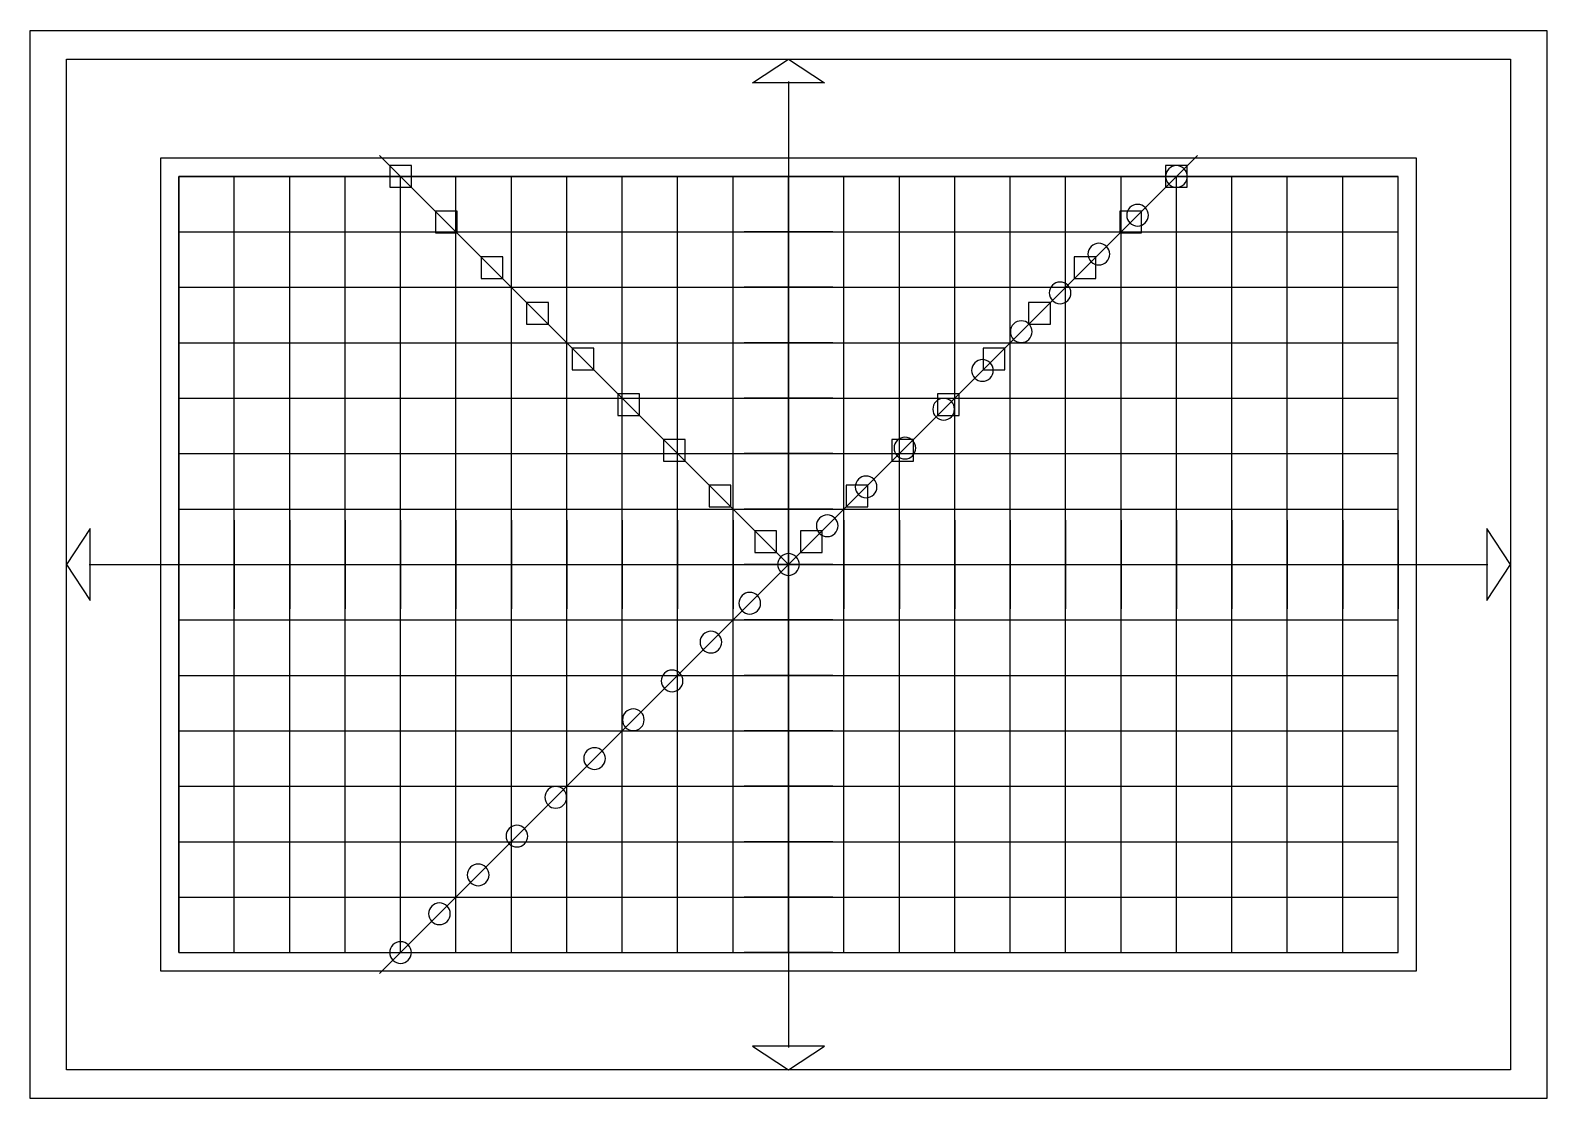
# Model space of a CAD drawing. Header units: millimetres. Extents: x 0 to 210, y 0 to 148.
import ezdxf

# ---------------------------------------------------------------- set-up
doc = ezdxf.new("R2010")
doc.units = ezdxf.units.MM
doc.layers.add('Layer_1', color=7, linetype='CONTINUOUS')

msp = doc.modelspace()

# ---------------------------------------------------------------- linework, layer by layer
at = {"layer": 'Layer_1', "color": 7}
for points in [[(0.149734, 147.850258), (209.850264, 147.850258), (209.850264, 0.149738), (0.149734, 0.149738)], [(5.149726, 143.850273), (204.850276, 143.850273), (204.850276, 4.149723), (5.149726, 4.149723)], [(110.000004, 140.572762), (100.000004, 140.572762), (105.000004, 143.85)], [(18.156324, 17.812159), (191.843824, 17.812159), (191.843824, 130.187842), (18.156324, 130.187842)], [(20.696326, 20.352161), (189.303823, 20.352161), (189.303823, 127.64784), (20.696326, 127.64784)], [(8.43781, 69), (8.43781, 79), (5.16058, 74)], [(201.563024, 79), (201.563024, 69), (204.840254, 74)], [(110.000004, 7.398102), (100.000004, 7.398102), (105.000004, 4.120872)]]:
    msp.add_lwpolyline(points, close=True, dxfattribs=at)
for points in [[(105.000004, 140.78087), (105.000004, 7.219132)], [(20.696326, 20.352161), (20.696326, 127.64784)], [(20.696326, 127.64784), (189.303823, 127.64784)], [(111.131255, 127.64784), (98.868893, 127.64784)], [(105.000072, 20.352161), (105.000072, 127.64784)], [(189.303823, 20.352161), (189.303823, 127.64784)], [(111.131255, 119.983863), (98.868893, 119.983863)], [(111.131255, 112.319886), (98.868893, 112.319886)], [(111.131255, 104.655909), (98.868893, 104.655909)], [(111.131255, 96.991932), (98.868893, 96.991932)], [(111.131255, 89.327954), (98.868893, 89.327954)], [(20.696326, 80.131183), (20.696326, 67.868818)], [(28.360303, 80.131183), (28.360303, 67.868818)], [(36.02428, 80.131183), (36.02428, 67.868818)], [(43.688257, 80.131183), (43.688257, 67.868818)], [(51.352234, 80.131183), (51.352234, 67.868818)], [(59.016211, 80.131183), (59.016211, 67.868818)], [(66.680186, 80.131183), (66.680186, 67.868818)], [(74.344165, 80.131183), (74.344165, 67.868818)], [(82.008144, 80.131183), (82.008144, 67.868818)], [(89.672119, 80.131183), (89.672119, 67.868818)], [(97.336097, 80.131183), (97.336097, 67.868818)], [(111.131255, 81.663979), (98.868893, 81.663979)], [(105.000072, 80.131183), (105.000072, 67.868818)], [(112.664051, 80.131183), (112.664051, 67.868818)], [(120.328029, 80.131183), (120.328029, 67.868818)], [(127.992005, 80.131183), (127.992005, 67.868818)], [(135.655983, 80.131183), (135.655983, 67.868818)], [(143.319958, 80.131183), (143.319958, 67.868818)], [(150.983937, 80.131183), (150.983937, 67.868818)], [(158.647912, 80.131183), (158.647912, 67.868818)], [(166.31189, 80.131183), (166.31189, 67.868818)], [(173.975869, 80.131183), (173.975869, 67.868818)], [(181.639844, 80.131183), (181.639844, 67.868818)], [(189.303823, 80.131183), (189.303823, 67.868818)], [(8.276797, 74), (201.701194, 74)], [(20.696326, 74.000001), (189.303823, 74.000001)], [(111.131255, 74.000001), (98.868893, 74.000001)], [(111.131255, 66.336022), (98.868893, 66.336022)], [(111.131255, 58.672047), (98.868893, 58.672047)], [(111.131255, 51.008068), (98.868893, 51.008068)], [(111.131255, 43.344093), (98.868893, 43.344093)], [(111.131255, 35.680115), (98.868893, 35.680115)], [(111.131255, 28.016136), (98.868893, 28.016136)], [(20.696326, 20.352161), (189.303823, 20.352161)], [(111.131255, 20.352161), (98.868893, 20.352161)]]:
    msp.add_lwpolyline(points, dxfattribs=at)
at = {"layer": 'Layer_1', "color": 4}
msp.add_lwpolyline([(48.459454, 17.459381), (161.540691, 130.54062), (161.540691, 130.54062)], dxfattribs=at)
at = {"layer": 'Layer_1', "color": 3}
msp.add_lwpolyline([(48.459454, 130.54062), (104.831127, 74.168946), (105.169018, 74.168946), (161.540691, 130.54062), (161.540691, 130.54062)], dxfattribs=at)
at = {"layer": 'Layer_1', "color": 1}
for points in [[(49.852229, 126.147837), (52.852236, 126.147837), (52.852236, 129.147843), (49.852229, 129.147843)], [(157.14791, 126.147837), (160.147917, 126.147837), (160.147917, 129.147843), (157.14791, 129.147843)], [(158.647912, 126.147837)], [(56.163744, 119.836326), (59.16375, 119.836326), (59.16375, 122.836333), (56.163744, 122.836333)], [(150.836405, 119.836326), (153.836411, 119.836326), (153.836411, 122.836333), (150.836405, 122.836333)], [(153.283132, 120.783053)], [(62.475253, 113.524816), (65.475259, 113.524816), (65.475259, 116.524822), (62.475253, 116.524822)], [(144.524889, 113.524816), (147.524896, 113.524816), (147.524896, 116.524822), (144.524889, 116.524822)], [(147.918349, 115.418268)], [(68.786765, 107.213305), (71.786772, 107.213305), (71.786772, 110.213312), (68.786765, 110.213312)], [(138.213384, 107.213305), (141.21339, 107.213305), (141.21339, 110.213312), (138.213384, 110.213312)], [(142.553559, 110.053486)], [(75.098274, 100.901794), (78.09828, 100.901794), (78.09828, 103.9018), (75.098274, 103.9018)], [(131.901868, 100.901794), (134.901874, 100.901794), (134.901874, 103.9018), (131.901868, 103.9018)], [(137.188775, 104.688701)], [(131.823996, 99.323917)], [(81.409783, 94.590284), (84.409789, 94.590284), (84.409789, 97.590289), (81.409783, 97.590289)], [(125.590362, 94.590284), (128.590369, 94.590284), (128.590369, 97.590289), (125.590362, 97.590289)], [(126.459212, 93.959132)], [(87.721295, 88.278771), (90.721302, 88.278771), (90.721302, 91.278778), (87.721295, 91.278778)], [(119.278847, 88.278771), (122.278853, 88.278771), (122.278853, 91.278778), (119.278847, 91.278778)], [(121.094422, 88.594352)], [(94.032804, 81.967266), (97.03281, 81.967266), (97.03281, 84.967272), (94.032804, 84.967272)], [(112.967341, 81.967266), (115.967348, 81.967266), (115.967348, 84.967272), (112.967341, 84.967272)], [(115.729639, 83.229566)], [(100.344316, 75.655753), (103.344323, 75.655753), (103.344323, 78.65576), (100.344316, 78.65576)], [(106.655825, 75.655753), (109.655832, 75.655753), (109.655832, 78.65576), (106.655825, 78.65576)], [(110.364859, 77.864782)], [(105.000072, 72.499996)], [(99.635289, 67.135216)], [(94.270509, 61.770429)], [(88.905723, 56.405646)], [(83.540939, 51.040859)], [(78.176153, 45.676079)], [(72.811373, 40.311293)], [(67.446586, 34.946506)], [(62.081799, 29.581723)], [(56.717016, 24.216943)], [(51.352233, 18.85216)]]:
    msp.add_lwpolyline(points, close=True, dxfattribs=at)
for points in [[(20.696326, 20.352161), (20.696326, 127.64784)], [(20.696326, 127.64784), (189.303823, 127.64784)], [(28.360303, 20.352161), (28.360303, 127.64784)], [(36.02428, 20.352161), (36.02428, 127.64784)], [(43.688257, 20.352161), (43.688257, 127.64784)], [(51.352234, 20.352161), (51.352234, 127.64784)], [(59.016211, 20.352161), (59.016211, 127.64784)], [(66.680186, 20.352161), (66.680186, 127.64784)], [(74.344165, 20.352161), (74.344165, 127.64784)], [(82.008144, 20.352161), (82.008144, 127.64784)], [(89.672119, 20.352161), (89.672119, 127.64784)], [(97.336097, 20.352161), (97.336097, 127.64784)], [(105.000072, 20.352161), (105.000072, 127.64784)], [(112.664051, 20.352161), (112.664051, 127.64784)], [(120.328029, 20.352161), (120.328029, 127.64784)], [(127.992005, 20.352161), (127.992005, 127.64784)], [(135.655983, 20.352161), (135.655983, 127.64784)], [(143.319958, 20.352161), (143.319958, 127.64784)], [(150.983937, 20.352161), (150.983937, 127.64784)], [(158.647912, 20.352161), (158.647912, 127.64784)], [(166.31189, 20.352161), (166.31189, 127.64784)], [(173.975869, 20.352161), (173.975869, 127.64784)], [(181.639844, 20.352161), (181.639844, 127.64784)], [(189.303823, 20.352161), (189.303823, 127.64784)], [(20.696326, 119.983863), (189.303823, 119.983863)], [(20.696326, 112.319886), (189.303823, 112.319886)], [(20.696326, 104.655909), (189.303823, 104.655909)], [(20.696326, 96.991932), (189.303823, 96.991932)], [(20.696326, 89.327954), (189.303823, 89.327954)], [(20.696326, 81.663979), (189.303823, 81.663979)], [(20.696326, 74.000001), (189.303823, 74.000001)], [(20.696326, 66.336022), (189.303823, 66.336022)], [(20.696326, 58.672047), (189.303823, 58.672047)], [(20.696326, 51.008068), (189.303823, 51.008068)], [(20.696326, 43.344093), (189.303823, 43.344093)], [(20.696326, 35.680115), (189.303823, 35.680115)], [(20.696326, 28.016136), (189.303823, 28.016136)], [(20.696326, 20.352161), (189.303823, 20.352161)]]:
    msp.add_lwpolyline(points, dxfattribs=at)
for points in [[(157.587249, 128.708502), (157.305958, 128.427212), (157.14791, 128.045646), (157.14791, 127.64784)], [(158.647912, 129.147843), (158.250105, 129.147843), (157.868541, 128.989793), (157.587249, 128.708502)], [(159.708574, 128.708502), (159.427283, 128.989793), (159.045718, 129.147843), (158.647912, 129.147843)], [(160.147917, 127.64784), (160.147917, 128.045646), (159.989865, 128.427212), (159.708574, 128.708502)], [(157.14791, 127.64784), (157.14791, 127.250035), (157.305958, 126.868468), (157.587249, 126.587178)], [(157.587249, 126.587178), (157.868541, 126.305887), (158.250105, 126.147837), (158.647912, 126.147837)], [(158.647912, 126.147837), (159.045718, 126.147837), (159.427283, 126.305887), (159.708574, 126.587178)], [(159.708574, 126.587178), (159.989865, 126.868468), (160.147917, 127.250035), (160.147917, 127.64784)], [(153.283132, 123.78306), (152.885325, 123.78306), (152.503761, 123.62501), (152.22247, 123.343719)], [(154.343794, 123.343719), (154.062503, 123.62501), (153.680935, 123.78306), (153.283132, 123.78306)], [(152.22247, 123.343719), (151.941179, 123.062428), (151.783127, 122.680862), (151.783127, 122.283056)], [(151.783127, 122.283056), (151.783127, 121.885251), (151.941179, 121.503685), (152.22247, 121.222394)], [(154.783134, 122.283056), (154.783134, 122.680862), (154.625085, 123.062428), (154.343794, 123.343719)], [(154.343794, 121.222394), (154.625085, 121.503685), (154.783134, 121.885251), (154.783134, 122.283056)], [(152.22247, 121.222394), (152.503761, 120.941103), (152.885325, 120.783053), (153.283132, 120.783053)], [(153.283132, 120.783053), (153.680935, 120.783053), (154.062503, 120.941103), (154.343794, 121.222394)], [(146.857686, 117.978934), (146.576395, 117.697643), (146.418347, 117.316077), (146.418347, 116.918271)], [(147.918349, 118.418275), (147.520546, 118.418275), (147.138978, 118.260225), (146.857686, 117.978934)], [(148.979011, 117.978934), (148.69772, 118.260225), (148.316155, 118.418275), (147.918349, 118.418275)], [(149.418354, 116.918271), (149.418354, 117.316077), (149.260302, 117.697643), (148.979011, 117.978934)], [(146.418347, 116.918271), (146.418347, 116.520466), (146.576395, 116.1389), (146.857686, 115.857609)], [(146.857686, 115.857609), (147.138978, 115.576318), (147.520546, 115.418268), (147.918349, 115.418268)], [(147.918349, 115.418268), (148.316155, 115.418268), (148.69772, 115.576318), (148.979011, 115.857609)], [(148.979011, 115.857609), (149.260302, 116.1389), (149.418354, 116.520466), (149.418354, 116.918271)], [(141.492896, 112.614151), (141.211605, 112.33286), (141.053554, 111.951294), (141.053554, 111.553489)], [(141.053554, 111.553489), (141.053554, 111.155683), (141.211605, 110.774117), (141.492896, 110.492827)], [(142.553559, 113.053492), (142.155752, 113.053492), (141.774187, 112.895442), (141.492896, 112.614151)], [(143.614221, 112.614151), (143.33293, 112.895442), (142.951362, 113.053492), (142.553559, 113.053492)], [(144.05356, 111.553489), (144.05356, 111.951294), (143.895512, 112.33286), (143.614221, 112.614151)], [(143.614221, 110.492827), (143.895512, 110.774117), (144.05356, 111.155683), (144.05356, 111.553489)], [(141.492896, 110.492827), (141.774187, 110.211535), (142.155752, 110.053486), (142.553559, 110.053486)], [(142.553559, 110.053486), (142.951362, 110.053486), (143.33293, 110.211535), (143.614221, 110.492827)], [(136.128113, 107.249367), (135.846822, 106.968076), (135.688774, 106.58651), (135.688774, 106.188705)], [(137.188775, 107.688708), (136.790969, 107.688708), (136.409404, 107.530658), (136.128113, 107.249367)], [(138.249438, 107.249367), (137.968147, 107.530658), (137.586582, 107.688708), (137.188775, 107.688708)], [(138.68878, 106.188705), (138.68878, 106.58651), (138.530729, 106.968076), (138.249438, 107.249367)], [(135.688774, 106.188705), (135.688774, 105.790899), (135.846822, 105.409333), (136.128113, 105.128042)], [(136.128113, 105.128042), (136.409404, 104.846751), (136.790969, 104.688701), (137.188775, 104.688701)], [(137.188775, 104.688701), (137.586582, 104.688701), (137.968147, 104.846751), (138.249438, 105.128042)], [(138.249438, 105.128042), (138.530729, 105.409333), (138.68878, 105.790899), (138.68878, 106.188705)], [(130.763333, 101.884583), (130.482042, 101.603292), (130.323991, 101.221726), (130.323991, 100.823921)], [(130.323991, 100.823921), (130.323991, 100.426115), (130.482042, 100.044549), (130.763333, 99.763258)], [(131.823996, 102.323924), (131.426189, 102.323924), (131.044624, 102.165874), (130.763333, 101.884583)], [(132.884658, 101.884583), (132.603367, 102.165874), (132.221799, 102.323924), (131.823996, 102.323924)], [(133.323997, 100.823921), (133.323997, 101.221726), (133.165949, 101.603292), (132.884658, 101.884583)], [(132.884658, 99.763258), (133.165949, 100.044549), (133.323997, 100.426115), (133.323997, 100.823921)], [(130.763333, 99.763258), (131.044624, 99.481967), (131.426189, 99.323917), (131.823996, 99.323917)], [(131.823996, 99.323917), (132.221799, 99.323917), (132.603367, 99.481967), (132.884658, 99.763258)], [(125.39855, 96.519799), (125.117259, 96.238508), (124.959211, 95.856942), (124.959211, 95.459136)], [(126.459212, 96.95914), (126.061409, 96.95914), (125.679841, 96.80109), (125.39855, 96.519799)], [(127.519875, 96.519799), (127.238584, 96.80109), (126.857019, 96.95914), (126.459212, 96.95914)], [(127.959217, 95.459136), (127.959217, 95.856942), (127.801166, 96.238508), (127.519875, 96.519799)], [(124.959211, 95.459136), (124.959211, 95.061331), (125.117259, 94.679766), (125.39855, 94.398475)], [(125.39855, 94.398475), (125.679841, 94.117184), (126.061409, 93.959132), (126.459212, 93.959132)], [(126.459212, 93.959132), (126.857019, 93.959132), (127.238584, 94.117184), (127.519875, 94.398475)], [(127.519875, 94.398475), (127.801166, 94.679766), (127.959217, 95.061331), (127.959217, 95.459136)], [(120.03376, 91.155016), (119.752469, 90.873725), (119.594417, 90.49216), (119.594417, 90.094354)], [(121.094422, 91.594359), (120.696615, 91.594359), (120.315051, 91.436307), (120.03376, 91.155016)], [(122.155084, 91.155016), (121.873793, 91.436307), (121.492225, 91.594359), (121.094422, 91.594359)], [(122.594424, 90.094354), (122.594424, 90.49216), (122.436375, 90.873725), (122.155084, 91.155016)], [(119.594417, 90.094354), (119.594417, 89.696551), (119.752469, 89.314983), (120.03376, 89.033691)], [(120.03376, 89.033691), (120.315051, 88.7524), (120.696615, 88.594352), (121.094422, 88.594352)], [(121.094422, 88.594352), (121.492225, 88.594352), (121.873793, 88.7524), (122.155084, 89.033691)], [(122.155084, 89.033691), (122.436375, 89.314983), (122.594424, 89.696551), (122.594424, 90.094354)], [(115.729639, 86.229572), (115.331832, 86.229572), (114.950268, 86.07152), (114.668976, 85.790229)], [(116.790301, 85.790229), (116.50901, 86.07152), (116.127445, 86.229572), (115.729639, 86.229572)], [(114.668976, 85.790229), (114.387685, 85.508938), (114.229637, 85.127374), (114.229637, 84.729567)], [(114.229637, 84.729567), (114.229637, 84.331764), (114.387685, 83.950196), (114.668976, 83.668905)], [(117.229644, 84.729567), (117.229644, 85.127374), (117.071592, 85.508938), (116.790301, 85.790229)], [(116.790301, 83.668905), (117.071592, 83.950196), (117.229644, 84.331764), (117.229644, 84.729567)], [(114.668976, 83.668905), (114.950268, 83.387614), (115.331832, 83.229566), (115.729639, 83.229566)], [(115.729639, 83.229566), (116.127445, 83.229566), (116.50901, 83.387614), (116.790301, 83.668905)], [(109.304197, 80.42545), (109.022906, 80.144159), (108.864854, 79.762594), (108.864854, 79.364787)], [(110.364859, 80.864789), (109.967053, 80.864789), (109.585488, 80.706741), (109.304197, 80.42545)], [(111.425521, 80.42545), (111.14423, 80.706741), (110.762662, 80.864789), (110.364859, 80.864789)], [(111.864861, 79.364787), (111.864861, 79.762594), (111.706812, 80.144159), (111.425521, 80.42545)], [(108.864854, 79.364787), (108.864854, 78.966981), (109.022906, 78.585416), (109.304197, 78.304125)], [(109.304197, 78.304125), (109.585488, 78.022834), (109.967053, 77.864782), (110.364859, 77.864782)], [(110.364859, 77.864782), (110.762662, 77.864782), (111.14423, 78.022834), (111.425521, 78.304125)], [(111.425521, 78.304125), (111.706812, 78.585416), (111.864861, 78.966981), (111.864861, 79.364787)], [(105.000072, 75.500002), (104.602266, 75.500002), (104.220701, 75.341954), (103.93941, 75.060663)], [(106.060735, 75.060663), (105.779444, 75.341954), (105.397875, 75.500002), (105.000072, 75.500002)], [(103.93941, 75.060663), (103.658119, 74.779372), (103.500067, 74.397807), (103.500067, 74.000001)], [(103.500067, 74.000001), (103.500067, 73.602194), (103.658119, 73.220629), (103.93941, 72.939338)], [(106.500074, 74.000001), (106.500074, 74.397807), (106.342026, 74.779372), (106.060735, 75.060663)], [(106.060735, 72.939338), (106.342026, 73.220629), (106.500074, 73.602194), (106.500074, 74.000001)], [(103.93941, 72.939338), (104.220701, 72.658047), (104.602266, 72.499996), (105.000072, 72.499996)], [(105.000072, 72.499996), (105.397875, 72.499996), (105.779444, 72.658047), (106.060735, 72.939338)], [(98.574627, 69.69588), (98.293336, 69.414589), (98.135288, 69.033024), (98.135288, 68.635217)], [(99.635289, 70.135222), (99.237482, 70.135222), (98.855918, 69.977171), (98.574627, 69.69588)], [(100.695951, 69.69588), (100.41466, 69.977171), (100.033096, 70.135222), (99.635289, 70.135222)], [(101.135294, 68.635217), (101.135294, 69.033024), (100.977242, 69.414589), (100.695951, 69.69588)], [(98.135288, 68.635217), (98.135288, 68.237414), (98.293336, 67.855846), (98.574627, 67.574555)], [(98.574627, 67.574555), (98.855918, 67.293264), (99.237482, 67.135216), (99.635289, 67.135216)], [(99.635289, 67.135216), (100.033096, 67.135216), (100.41466, 67.293264), (100.695951, 67.574555)], [(100.695951, 67.574555), (100.977242, 67.855846), (101.135294, 68.237414), (101.135294, 68.635217)], [(93.209847, 64.331093), (92.928556, 64.049802), (92.770504, 63.668237), (92.770504, 63.270431)], [(92.770504, 63.270431), (92.770504, 62.872627), (92.928556, 62.491059), (93.209847, 62.209768)], [(94.270509, 64.770436), (93.872703, 64.770436), (93.491138, 64.612384), (93.209847, 64.331093)], [(95.331172, 64.331093), (95.049881, 64.612384), (94.668312, 64.770436), (94.270509, 64.770436)], [(95.770511, 63.270431), (95.770511, 63.668237), (95.612463, 64.049802), (95.331172, 64.331093)], [(95.331172, 62.209768), (95.612463, 62.491059), (95.770511, 62.872627), (95.770511, 63.270431)], [(93.209847, 62.209768), (93.491138, 61.928477), (93.872703, 61.770429), (94.270509, 61.770429)], [(94.270509, 61.770429), (94.668312, 61.770429), (95.049881, 61.928477), (95.331172, 62.209768)], [(87.84506, 58.966313), (87.563769, 58.685022), (87.405718, 58.303457), (87.405718, 57.905651)], [(88.905723, 59.405652), (88.507916, 59.405652), (88.126351, 59.247604), (87.84506, 58.966313)], [(89.966385, 58.966313), (89.685094, 59.247604), (89.303526, 59.405652), (88.905723, 59.405652)], [(90.405724, 57.905651), (90.405724, 58.303457), (90.247676, 58.685022), (89.966385, 58.966313)], [(87.405718, 57.905651), (87.405718, 57.507844), (87.563769, 57.12628), (87.84506, 56.844988)], [(87.84506, 56.844988), (88.126351, 56.563697), (88.507916, 56.405646), (88.905723, 56.405646)], [(88.905723, 56.405646), (89.303526, 56.405646), (89.685094, 56.563697), (89.966385, 56.844988)], [(89.966385, 56.844988), (90.247676, 57.12628), (90.405724, 57.507844), (90.405724, 57.905651)], [(82.480277, 53.601526), (82.198986, 53.320235), (82.040938, 52.938671), (82.040938, 52.540864)], [(82.040938, 52.540864), (82.040938, 52.143057), (82.198986, 51.761493), (82.480277, 51.480202)], [(83.540939, 54.040866), (83.143136, 54.040866), (82.761568, 53.882817), (82.480277, 53.601526)], [(84.601602, 53.601526), (84.320311, 53.882817), (83.938746, 54.040866), (83.540939, 54.040866)], [(85.040944, 52.540864), (85.040944, 52.938671), (84.882893, 53.320235), (84.601602, 53.601526)], [(84.601602, 51.480202), (84.882893, 51.761493), (85.040944, 52.143057), (85.040944, 52.540864)], [(82.480277, 51.480202), (82.761568, 51.198911), (83.143136, 51.040859), (83.540939, 51.040859)], [(83.540939, 51.040859), (83.938746, 51.040859), (84.320311, 51.198911), (84.601602, 51.480202)], [(77.11549, 48.236743), (76.834199, 47.955452), (76.676151, 47.573887), (76.676151, 47.176081)], [(78.176153, 48.676086), (77.778346, 48.676086), (77.396781, 48.518034), (77.11549, 48.236743)], [(79.236815, 48.236743), (78.955524, 48.518034), (78.573959, 48.676086), (78.176153, 48.676086)], [(79.676158, 47.176081), (79.676158, 47.573887), (79.518106, 47.955452), (79.236815, 48.236743)], [(76.676151, 47.176081), (76.676151, 46.778278), (76.834199, 46.39671), (77.11549, 46.115418)], [(79.236815, 46.115418), (79.518106, 46.39671), (79.676158, 46.778278), (79.676158, 47.176081)], [(77.11549, 46.115418), (77.396781, 45.834127), (77.778346, 45.676079), (78.176153, 45.676079)], [(78.176153, 45.676079), (78.573959, 45.676079), (78.955524, 45.834127), (79.236815, 46.115418)], [(71.750711, 42.871956), (71.469419, 42.590665), (71.311368, 42.209101), (71.311368, 41.811294)], [(72.811373, 43.311299), (72.413566, 43.311299), (72.032002, 43.153247), (71.750711, 42.871956)], [(73.872035, 42.871956), (73.590744, 43.153247), (73.209176, 43.311299), (72.811373, 43.311299)], [(74.311374, 41.811294), (74.311374, 42.209101), (74.153326, 42.590665), (73.872035, 42.871956)], [(71.311368, 41.811294), (71.311368, 41.413491), (71.469419, 41.031923), (71.750711, 40.750632)], [(71.750711, 40.750632), (72.032002, 40.469341), (72.413566, 40.311293), (72.811373, 40.311293)], [(72.811373, 40.311293), (73.209176, 40.311293), (73.590744, 40.469341), (73.872035, 40.750632)], [(73.872035, 40.750632), (74.153326, 41.031923), (74.311374, 41.413491), (74.311374, 41.811294)], [(67.446586, 37.946512), (67.04878, 37.946512), (66.667215, 37.788461), (66.385924, 37.50717)], [(68.507248, 37.50717), (68.225957, 37.788461), (67.844389, 37.946512), (67.446586, 37.946512)], [(66.385924, 37.50717), (66.104633, 37.225879), (65.946581, 36.844314), (65.946581, 36.446507)], [(65.946581, 36.446507), (65.946581, 36.048704), (66.104633, 35.667136), (66.385924, 35.385845)], [(68.946588, 36.446507), (68.946588, 36.844314), (68.78854, 37.225879), (68.507248, 37.50717)], [(68.507248, 35.385845), (68.78854, 35.667136), (68.946588, 36.048704), (68.946588, 36.446507)], [(66.385924, 35.385845), (66.667215, 35.104554), (67.04878, 34.946506), (67.446586, 34.946506)], [(67.446586, 34.946506), (67.844389, 34.946506), (68.225957, 35.104554), (68.507248, 35.385845)], [(61.021137, 32.14239), (60.739846, 31.861099), (60.581794, 31.479534), (60.581794, 31.081728)], [(62.081799, 32.581729), (61.683993, 32.581729), (61.302428, 32.423681), (61.021137, 32.14239)], [(63.142462, 32.14239), (62.861171, 32.423681), (62.479602, 32.581729), (62.081799, 32.581729)], [(63.581801, 31.081728), (63.581801, 31.479534), (63.423753, 31.861099), (63.142462, 32.14239)], [(60.581794, 31.081728), (60.581794, 30.683921), (60.739846, 30.302356), (61.021137, 30.021065)], [(61.021137, 30.021065), (61.302428, 29.739774), (61.683993, 29.581723), (62.081799, 29.581723)], [(62.081799, 29.581723), (62.479602, 29.581723), (62.861171, 29.739774), (63.142462, 30.021065)], [(63.142462, 30.021065), (63.423753, 30.302356), (63.581801, 30.683921), (63.581801, 31.081728)], [(55.656354, 26.777607), (55.375063, 26.496316), (55.217015, 26.114751), (55.217015, 25.716944)], [(55.217015, 25.716944), (55.217015, 25.319141), (55.375063, 24.937573), (55.656354, 24.656282)], [(56.717016, 27.216949), (56.31921, 27.216949), (55.937645, 27.058898), (55.656354, 26.777607)], [(57.777678, 26.777607), (57.496387, 27.058898), (57.114823, 27.216949), (56.717016, 27.216949)], [(58.217021, 25.716944), (58.217021, 26.114751), (58.058969, 26.496316), (57.777678, 26.777607)], [(57.777678, 24.656282), (58.058969, 24.937573), (58.217021, 25.319141), (58.217021, 25.716944)], [(55.656354, 24.656282), (55.937645, 24.374991), (56.31921, 24.216943), (56.717016, 24.216943)], [(56.717016, 24.216943), (57.114823, 24.216943), (57.496387, 24.374991), (57.777678, 24.656282)], [(50.29157, 21.412827), (50.010279, 21.131536), (49.852229, 20.749971), (49.852229, 20.352165)], [(51.352233, 21.852166), (50.954427, 21.852166), (50.572861, 21.694118), (50.29157, 21.412827)], [(52.412895, 21.412827), (52.131604, 21.694118), (51.750038, 21.852166), (51.352233, 21.852166)], [(52.852236, 20.352165), (52.852236, 20.749971), (52.694186, 21.131536), (52.412895, 21.412827)], [(49.852229, 20.352165), (49.852229, 19.954358), (50.010279, 19.572793), (50.29157, 19.291502)], [(50.29157, 19.291502), (50.572861, 19.010211), (50.954427, 18.85216), (51.352233, 18.85216)], [(51.352233, 18.85216), (51.750038, 18.85216), (52.131604, 19.010211), (52.412895, 19.291502)], [(52.412895, 19.291502), (52.694186, 19.572793), (52.852236, 19.954358), (52.852236, 20.352165)]]:
    msp.add_open_spline(points, degree=3, dxfattribs=at)

doc.saveas('drawing.dxf')
